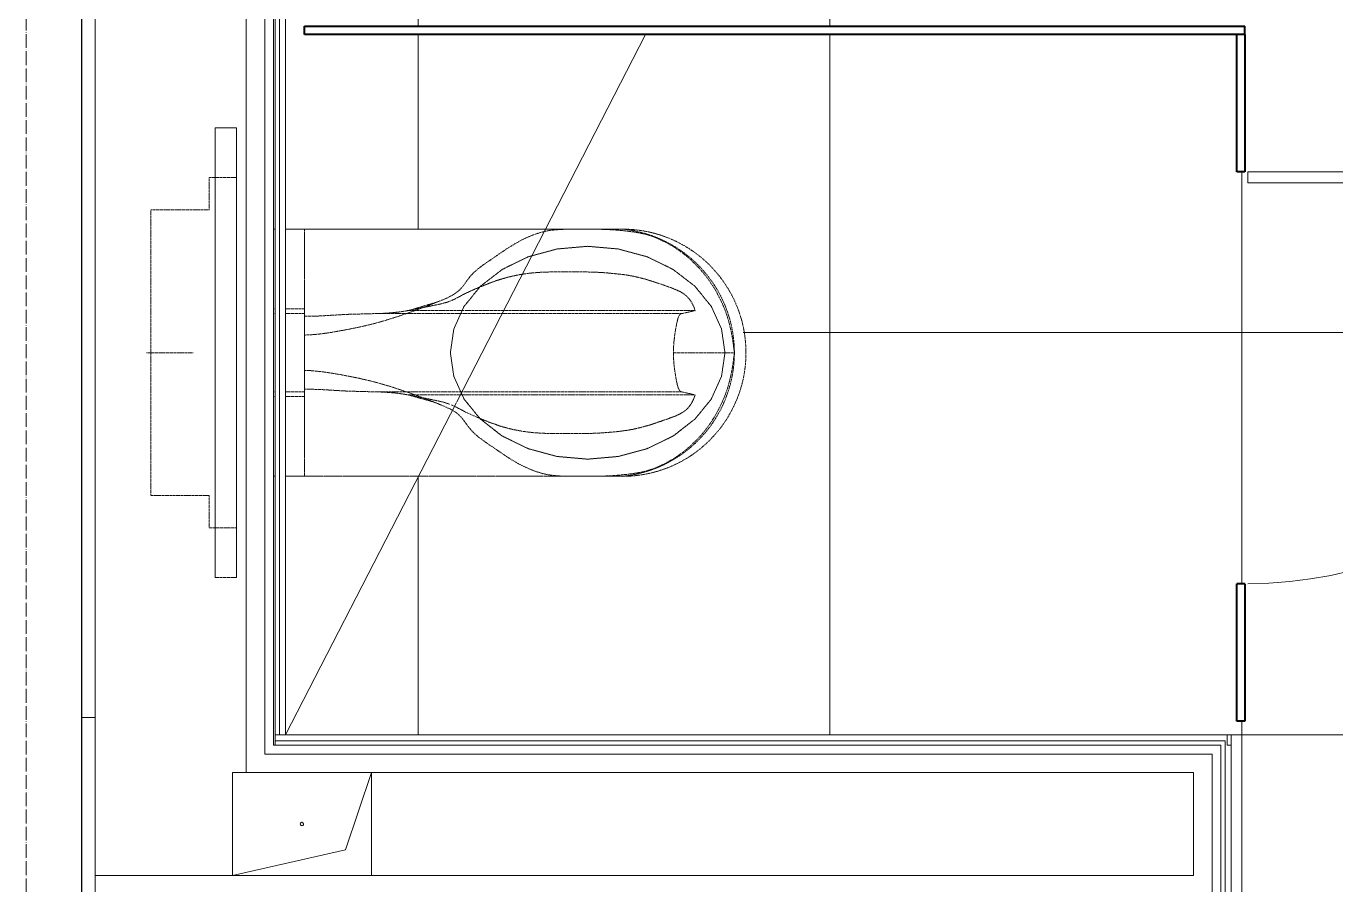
# Model space of a CAD drawing. Header units: millimetres. Extents: x -10915 to 60194, y -32941 to 46712.
# Drawn here: x 7150 to 9057, y 14752 to 16002 of the extents above; entities that cross this region are included whole.
import ezdxf

# ---------------------------------------------------------------- set-up
doc = ezdxf.new("R2010")
doc.units = ezdxf.units.MM
doc.linetypes.add('200_ШТРИХ_ш1п0_6_', pattern=[1.6, 1, -0.6])
doc.linetypes.add('ADSK_Линия сетки', pattern=[25, 20, -2.5, 0, -2.5])
for name, color, linetype, lineweight in [('Двери', 7, 'Continuous', 9), ('Двери открывание', 7, 'Continuous', 9), ('Обобщенные модели', 7, 'Continuous', 18), ('Оси', 7, 'Continuous', 9), ('Перекрытие', 7, 'Continuous', 18), ('Перекрытие штриховка', 7, 'Continuous', 18), ('Сантехника', 7, 'Continuous', 18), ('Стены несущие', 7, 'Continuous', 30), ('Стены отделка', 7, 'Continuous', 30), ('Стены штриховка', 7, 'Continuous', 9)]:
    doc.layers.add(name, color=color, linetype=linetype, lineweight=lineweight)

# ---------------------------------------------------------------- blocks, each defined once
blk = doc.blocks.new('131_Сантехническая перегородка - СП-3 4-3867706-План полов 2-го этажа')
at = {"layer": 'Обобщенные модели', "lineweight": 40}
for p, q in [((0, 8), (1370, 8)), ((0, -4), (0, 8)), ((1370, -4), (1370, 8)), ((1370, -4), (0, -4))]:
    blk.add_line(p, q, dxfattribs=at)
blk = doc.blocks.new('SND_Унитаз_Jika_Olymp_с_инсталяцией - Унитаз_ выпуск прямой_ установка на пол_693х360х360_ PN30_12_ ХВ резьба HP DN15_ К гл_ кон П DN100-V3-План полов 2-го этажа')
at = {"layer": 'Сантехника', "linetype": '200_ШТРИХ_ш1п0_6_'}
for p, q in [((0, -61.7), (0, 6.3)), ((-208, 0), (-208, -85)), ((208, 0), (-208, 0)), ((208, -85), (208, 0)), ((-327.5, -94), (327.5, -94)), ((-327.5, -125), (-327.5, -94)), ((-255, -85), (-255, -125)), ((-208, -85), (-255, -85)), ((255, -85), (208, -85)), ((255, -125), (255, -85)), ((327.5, -94), (327.5, -125)), ((327.5, -125), (-327.5, -125)), ((-255, -125), (255, -125)), ((-180, -179), (-180, -181.4)), ((-180, -181.4), (-180, -179)), ((180, -181.4), (180, -179)), ((180, -179), (180, -181.4)), ((-180, -196.4), (-180, -687.1)), ((-180, -224), (-180, -196.4)), ((180, -687.1), (180, -196.4)), ((180, -196.4), (180, -224)), ((180, -224), (-180, -224))]:
    blk.add_line(p, q, dxfattribs=at)
at = {"layer": 'Сантехника', "color": 251, "linetype": '200_ШТРИХ_ш1п0_6_', "true_color": 0x666666}
for p, q in [((327.5, -94), (-327.5, -94)), ((-327.5, -125), (-327.5, -94)), ((327.5, -125), (327.5, -94)), ((-327.5, -125), (327.5, -125)), ((-180, -687.1), (-180, -224)), ((180, -224), (180, -687.1)), ((-61.3, -375.6), (-61.3, -374.1)), ((61.3, -375.6), (61.3, -374.1)), ((-61.3, -455.4), (-61.3, -453.6)), ((-61.3, -792.9), (-61.3, -456.3)), ((-57, -773.7), (-57, -451.7)), ((57, -451.7), (57, -773.7)), ((61.3, -456.3), (61.3, -453.6)), ((61.3, -792.9), (61.3, -457.2)), ((0, -836.5), (0, -761.4))]:
    blk.add_line(p, q, dxfattribs=at)
at = {"layer": 'Сантехника', "color": 253, "linetype": '200_ШТРИХ_ш1п0_6_', "true_color": 0xa3a3a3}
for p, q in [((-180, -181.4), (-180, -179)), ((-63.7, -179), (-63.7, -181.4)), ((-57, -179), (-57, -181.4)), ((57, -179), (57, -181.4)), ((63.7, -179), (63.7, -181.4)), ((180, -179), (180, -181.4)), ((-180, -224), (-180, -196.4)), ((-63.7, -196.4), (-63.7, -224)), ((-57, -196.4), (-57, -224)), ((57, -196.4), (57, -224)), ((63.7, -196.4), (63.7, -224)), ((180, -196.4), (180, -224)), ((-63.7, -224), (-61.3, -224)), ((-61.3, -224), (-57, -224)), ((-57, -224), (-53.6, -224)), ((-53.3, -224), (-25.8, -224)), ((25.8, -224), (-25.8, -224)), ((53.3, -224), (25.8, -224)), ((53.6, -224), (57, -224)), ((57, -224), (61.3, -224)), ((61.3, -224), (63.7, -224)), ((57, -330.9), (57, -368)), ((-57, -451.7), (-57, -348.1)), ((-61.3, -453.6), (-61.3, -375.6)), ((57, -368.7), (57, -451.7)), ((61.3, -453.6), (61.3, -375.6))]:
    blk.add_line(p, q, dxfattribs=at)
at = {"layer": 'Сантехника', "color": 9, "linetype": '200_ШТРИХ_ш1п0_6_', "true_color": 0xc7c7c7}
for p, q in [((-53.6, -224), (53.6, -224)), ((-48, -224), (-53.3, -224)), ((-37.8, -224), (-46.9, -224)), ((-26.5, -224), (-36.8, -224)), ((0, -224), (-25.8, -224)), ((25.8, -224), (0, -224)), ((36.8, -224), (26.5, -224)), ((46.9, -224), (37.8, -224)), ((53.3, -224), (48, -224)), ((-57, -348.1), (-57, -330.9))]:
    blk.add_line(p, q, dxfattribs=at)
at = {"layer": 'Сантехника', "color": 254, "linetype": '200_ШТРИХ_ш1п0_6_', "true_color": 0xdddddd}
blk.add_line((0, -850.2), (0, -836.5), dxfattribs=at)
at = {"layer": 'Сантехника', "linetype": '200_ШТРИХ_ш1п0_6_', "flags": 128}
for points in [[(-61.7, -376.2), (-71.7, -411.6), (-75, -420.3)], [(75, -420.3), (62.3, -378.9), (61.7, -376.2)], [(0, -836.5), (-34.5, -831.5), (-67.3, -816.7), (-96.6, -792.9), (-121.2, -761.2), (-139.7, -723.3), (-151.1, -681), (-155, -636.5), (-151.1, -592), (-139.7, -549.7), (-121.2, -511.8), (-96.6, -480.1), (-67.3, -456.3), (-34.5, -441.5), (0, -436.5)], [(0, -436.5), (34.5, -441.5), (67.3, -456.3), (96.6, -480.1), (121.2, -511.8), (139.7, -549.7), (151.1, -592), (155, -636.5), (151.1, -681), (139.7, -723.3), (121.2, -761.2), (96.6, -792.9), (67.3, -816.7), (34.5, -831.5), (0, -836.5)]]:
    blk.add_lwpolyline(points, dxfattribs=at)
at = {"layer": 'Сантехника', "color": 251, "linetype": '200_ШТРИХ_ш1п0_6_', "true_color": 0x666666, "flags": 128}
for points in [[(0, -436.5), (-34.5, -441.5), (-67.3, -456.3), (-96.6, -480.1), (-121.2, -511.8), (-139.7, -549.7), (-151.1, -592), (-155, -636.5), (-151.1, -681), (-139.7, -723.3), (-121.2, -761.2), (-96.6, -792.9), (-67.3, -816.7), (-34.5, -831.5), (0, -836.5)], [(0, -836.5), (-34.5, -831.5), (-67.3, -816.7), (-96.6, -792.9), (-121.2, -761.2), (-139.7, -723.3), (-151.1, -681), (-155, -636.5), (-151.1, -592), (-139.7, -549.7), (-121.2, -511.8), (-96.6, -480.1), (-67.3, -456.3), (-34.5, -441.5), (0, -436.5)], [(0, -836.5), (34.5, -831.5), (67.3, -816.7), (96.6, -792.9), (121.2, -761.2), (139.7, -723.3), (151.1, -681), (155, -636.5), (151.1, -592), (139.7, -549.7), (121.2, -511.8), (96.6, -480.1), (67.3, -456.3), (34.5, -441.5), (0, -436.5)], [(0, -436.5), (34.5, -441.5), (67.3, -456.3), (96.6, -480.1), (121.2, -511.8), (139.7, -549.7), (151.1, -592), (155, -636.5), (151.1, -681), (139.7, -723.3), (121.2, -761.2), (96.6, -792.9), (67.3, -816.7), (34.5, -831.5), (0, -836.5)], [(-61.3, -792.9), (-59.2, -783.4), (-57, -773.7)], [(57, -773.7), (59.2, -783.4), (61.3, -792.9)]]:
    blk.add_lwpolyline(points, dxfattribs=at)
at = {"layer": 'Сантехника', "color": 253, "linetype": '200_ШТРИХ_ш1п0_6_', "true_color": 0xa3a3a3, "flags": 128}
for points in [[(0, -436.5), (-34.5, -441.5), (-67.3, -456.3), (-96.6, -480.1), (-121.2, -511.8), (-139.7, -549.7), (-151.1, -592), (-155, -636.5), (-151.1, -681), (-139.7, -723.3), (-121.2, -761.2), (-96.6, -792.9), (-67.3, -816.7), (-34.5, -831.5), (0, -836.5)], [(0, -836.5), (34.5, -831.5), (67.3, -816.7), (96.6, -792.9), (121.2, -761.2), (139.7, -723.3), (151.1, -681), (155, -636.5), (151.1, -592), (139.7, -549.7), (121.2, -511.8), (96.6, -480.1), (67.3, -456.3), (34.5, -441.5), (0, -436.5)]]:
    blk.add_lwpolyline(points, dxfattribs=at)
at = {"layer": 'Сантехника', "linetype": '200_ШТРИХ_ш1п0_6_'}
blk.add_arc((0, -687.1), 180, 180, 360, dxfattribs=at)
at = {"layer": 'Сантехника', "color": 251, "linetype": '200_ШТРИХ_ш1п0_6_', "true_color": 0x666666}
for start, end in [(185.6382, 300.8557), (300.9572, 354.3618)]:
    blk.add_arc((0, -669.3), 180.9, start, end, dxfattribs=at)
at = {"layer": 'Сантехника', "color": 253, "linetype": '200_ШТРИХ_ш1п0_6_', "true_color": 0xa3a3a3}
for points in [[(-180, -224), (-179.3, -224), (-178.6, -224), (-177.7, -224)], [(-176.6, -224), (-176, -224), (-175.4, -224), (-174.7, -224)], [(-174.6, -224), (-173.6, -224), (-172.5, -224), (-171.4, -224)], [(-152.6, -224), (-150.5, -224), (-148.3, -224), (-145.7, -224)], [(-145.4, -224), (-138.7, -224), (-130.1, -224), (-117.4, -224)], [(145.7, -224), (148.3, -224), (150.5, -224), (152.6, -224)], [(171.4, -224), (172.5, -224), (173.6, -224), (174.6, -224)], [(174.7, -224), (175.4, -224), (176, -224), (176.6, -224)], [(177.7, -224), (178.6, -224), (179.3, -224), (180, -224)], [(-61.3, -374.1), (-61.9, -376.9), (-62.4, -379.8), (-63, -382.7)], [(62.9, -382.4), (62.4, -379.5), (61.8, -376.7), (61.3, -374.1)], [(-63.2, -383.7), (-63.6, -385.6), (-64, -387.6), (-64.4, -389.6)]]:
    blk.add_open_spline(points, degree=3, dxfattribs=at)
for points, knots in [([(-171.3, -224), (-169.6, -224), (-162.8, -224), (-157.6, -224), (-152.9, -224), (-152.8, -224)], [0.0610774, 0.0610774, 0.0610774, 0.0610774, 0.0919515, 0.1789595, 0.1802088, 0.1802088, 0.1802088, 0.1802088]), ([(-117.4, -224), (-116.1, -224), (-95.2, -224), (-63.7, -224), (-63.7, -224)], [0.3223555, 0.3223555, 0.3223555, 0.3223555, 0.3327462, 0.4835333, 0.4835333, 0.4835333, 0.4835333]), ([(63.7, -224), (63.7, -224), (115, -224), (138, -224), (145.4, -224)], [0, 0, 0, 0, 0.1507871, 0.2619139, 0.2619139, 0.2619139, 0.2619139]), ([(152.8, -224), (152.9, -224), (157.6, -224), (162.8, -224), (169.6, -224), (171.3, -224)], [0.3033245, 0.3033245, 0.3033245, 0.3033245, 0.3045737, 0.3915817, 0.4224559, 0.4224559, 0.4224559, 0.4224559]), ([(-64.4, -389.8), (-64.5, -390.3), (-65.2, -393.7), (-66.4, -400), (-68.6, -411), (-70.7, -421.2), (-73.1, -430.1), (-74.5, -434.3), (-75.2, -436.2)], [0.0325818, 0.0325818, 0.0325818, 0.0325818, 0.0357143, 0.0535714, 0.0714286, 0.1071429, 0.125, 0.1410134, 0.1410134, 0.1410134, 0.1410134]), ([(64.3, -389.1), (64.2, -388.5), (63.7, -386.4), (63.3, -384.3), (63, -382.8)], [0.96470665, 0.96470665, 0.96470665, 0.96470665, 0.96875, 0.97881568, 0.97881568, 0.97881568, 0.97881568]), ([(95.6, -479.3), (93.8, -474.9), (91, -468.2), (86.9, -459.6), (83.8, -453.5), (80.5, -447.5), (77.4, -441.4), (74.7, -435.1), (72.7, -428.8), (71.1, -422.5), (69.6, -415.7), (68.2, -408.7), (66.4, -399.8), (65.1, -393.3), (64.3, -389.2)], [0.7504978, 0.7504978, 0.7504978, 0.7504978, 0.78125, 0.796875, 0.8125, 0.828125, 0.84375, 0.859375, 0.875, 0.890625, 0.90625, 0.921875, 0.9375, 0.9643126, 0.9643126, 0.9643126, 0.9643126]), ([(-75.9, -437.9), (-76.7, -439.7), (-78.5, -443.7), (-81.9, -450.1), (-85.7, -457.2), (-89.3, -464.7), (-92.5, -471.9), (-94.6, -476.7), (-95.5, -479)], [0.145721, 0.145721, 0.145721, 0.145721, 0.1607143, 0.1785714, 0.1964286, 0.2142857, 0.2321429, 0.2490928, 0.2490928, 0.2490928, 0.2490928])]:
    blk.add_open_spline(points, degree=3, knots=knots, dxfattribs=at)
at = {"layer": 'Сантехника', "color": 251, "linetype": '200_ШТРИХ_ш1п0_6_', "true_color": 0x666666}
for points, knots in [([(-53.3, -224), (-53.2, -227), (-53.2, -231.6), (-53.3, -237.7), (-53.4, -242.2), (-53.6, -246.8), (-53.8, -251.4), (-54.1, -255.9), (-54.3, -259.7), (-54.5, -262.7), (-54.7, -265.7), (-54.9, -269.4), (-55.2, -273.8), (-55.5, -278.3), (-55.7, -282.8), (-55.9, -287.3), (-56, -291.1), (-56.1, -294.1), (-56.2, -296.4), (-56.2, -298.6), (-56.3, -301.6), (-56.4, -305.4), (-56.5, -309.1), (-56.5, -312), (-56.6, -314.2), (-56.7, -316.4), (-56.8, -319.2), (-56.9, -324.1), (-57, -328.2), (-57, -330.9)], [-1, -1, -1, -1, -0.916667, -0.875, -0.833333, -0.791667, -0.75, -0.708333, -0.666667, -0.645833, -0.625, -0.583333, -0.541667, -0.5, -0.458333, -0.416667, -0.375, -0.354167, -0.333333, -0.3125, -0.291667, -0.25, -0.208333, -0.1875, -0.166667, -0.145833, -0.125, -0.083333, 0, 0, 0, 0]), ([(-25.8, -224), (-25.9, -241.7), (-35.3, -298.5), (-43.8, -332.7), (-52.5, -359.1), (-52.7, -359.6)], [0, 0, 0, 0, 0.1396534, 0.3512574, 0.3554649, 0.3554649, 0.3554649, 0.3554649]), ([(52.7, -359.6), (52.5, -359.1), (43.8, -332.7), (35.3, -298.5), (25.9, -241.7), (25.8, -224)], [1.9415219, 1.9415219, 1.9415219, 1.9415219, 1.9457294, 2.1573334, 2.2969868, 2.2969868, 2.2969868, 2.2969868]), ([(57, -330.9), (57, -328.2), (56.9, -324.1), (56.8, -319.2), (56.7, -316.4), (56.6, -314.2), (56.5, -312), (56.5, -309.1), (56.4, -305.4), (56.3, -301.6), (56.2, -298.6), (56.2, -296.4), (56.1, -294.1), (56, -291.1), (55.9, -287.3), (55.7, -282.8), (55.5, -278.3), (55.2, -273.8), (54.9, -269.4), (54.7, -265.7), (54.5, -262.7), (54.4, -260.5), (54.3, -258.2), (54.1, -255.2), (53.8, -251.4), (53.6, -246.8), (53.4, -242.2), (53.3, -237.7), (53.2, -231.6), (53.2, -227), (53.3, -224)], [-1, -1, -1, -1, -0.916667, -0.875, -0.854167, -0.833333, -0.8125, -0.791667, -0.75, -0.708333, -0.6875, -0.666667, -0.645833, -0.625, -0.583333, -0.541667, -0.5, -0.458333, -0.416667, -0.375, -0.354167, -0.333333, -0.3125, -0.291667, -0.25, -0.208333, -0.166667, -0.125, -0.083333, 0, 0, 0, 0]), ([(-57, -330.9), (-57.1, -333.5), (-57.3, -337.1), (-57.5, -341.5), (-57.7, -344.6), (-57.9, -347.4), (-58.1, -349.9), (-58.3, -352.3), (-58.5, -354.1), (-58.6, -355.6), (-58.8, -357), (-59, -358.6), (-59.2, -360.5), (-59.4, -362.2), (-59.7, -364), (-60, -366.1), (-60.5, -369.6), (-61, -372.4), (-61.3, -374.1)], [-1, -1, -1, -1, -0.9, -0.85, -0.8, -0.75, -0.7, -0.65, -0.6, -0.575, -0.55, -0.5, -0.45, -0.4, -0.35, -0.3, -0.2, 0, 0, 0, 0]), ([(61.3, -374.1), (61, -372.4), (60.5, -369.6), (60, -366.1), (59.7, -364), (59.4, -362.2), (59.2, -360.5), (59, -358.6), (58.8, -357), (58.6, -355.6), (58.5, -354.5), (58.4, -353.4), (58.3, -351.9), (58.1, -349.9), (57.9, -347.4), (57.7, -344.6), (57.5, -341.5), (57.3, -337.1), (57.1, -333.5), (57, -330.9)], [-1, -1, -1, -1, -0.8, -0.7, -0.65, -0.6, -0.55, -0.5, -0.45, -0.425, -0.4, -0.375, -0.35, -0.3, -0.25, -0.2, -0.15, -0.1, 0, 0, 0, 0]), ([(-52.9, -360.3), (-59.9, -381.5), (-77.2, -427.9), (-89.3, -451.4), (-117, -467.4), (-138.4, -500.1), (-160.9, -531.7), (-176.2, -566.8), (-180, -593), (-180, -628.9), (-180, -671.5), (-174.6, -716.7), (-166.6, -739.7), (-156.2, -759.4), (-148.3, -770.5), (-146.6, -772.8)], [0.357309, 0.357309, 0.357309, 0.357309, 0.529127, 0.684675, 0.791639, 0.91181, 1.038821, 1.152104, 1.26214, 1.376925, 1.512555, 1.635622, 1.747132, 1.856521, 1.884591, 1.884591, 1.884591, 1.884591]), ([(146.6, -772.8), (148.3, -770.5), (156.2, -759.4), (166.6, -739.7), (174.6, -716.7), (180, -671.5), (180, -628.9), (180, -593), (176.2, -566.8), (160.9, -531.7), (138.4, -500.1), (117, -467.4), (89.3, -451.4), (77.2, -427.9), (59.9, -381.5), (52.9, -360.3)], [0.412396, 0.412396, 0.412396, 0.412396, 0.440465, 0.549855, 0.661365, 0.784431, 0.920061, 1.034847, 1.144883, 1.258166, 1.385176, 1.505348, 1.612311, 1.767859, 1.939678, 1.939678, 1.939678, 1.939678]), ([(-96, -480.2), (-97.9, -484.8), (-100.8, -491.8), (-104.3, -501.6), (-106.8, -509.1), (-109.1, -516.8), (-111.1, -524.7), (-112.8, -532.6), (-114.7, -543), (-116.4, -556.1), (-117.3, -569.9), (-117.6, -580.1), (-117.7, -584.9), (-117.7, -587.2)], [0.2518112, 0.2518112, 0.2518112, 0.2518112, 0.2857143, 0.3035714, 0.3214286, 0.3392857, 0.3571429, 0.375, 0.3928571, 0.4285714, 0.4642857, 0.4821429, 0.4984632, 0.4984632, 0.4984632, 0.4984632]), ([(93.1, -761.9), (93.4, -761.2), (94.5, -758.3), (97.2, -750.8), (101.1, -739.7), (105.5, -726.3), (108.7, -714.8), (110.8, -705.9), (112.1, -699.4), (113.2, -693), (114.1, -686.2), (114.9, -679), (115.6, -671.8), (116.2, -664.9), (116.7, -658.4), (117.1, -651.7), (117.4, -644.5), (117.6, -637.2), (117.7, -630), (117.8, -622.9), (117.8, -613.3), (117.8, -603.6), (117.8, -594.4), (117.8, -587.8), (117.6, -581.2), (117.4, -572.1), (116.7, -560.2), (115.5, -548.8), (114, -539.6), (112.8, -532.6), (111.3, -525.6), (109.6, -518.8), (107.7, -512.2), (105.7, -505.6), (103.4, -499.1), (101, -492.6), (98.5, -486.4), (96.8, -482.2), (96, -480.2)], [0.1047353, 0.1047353, 0.1047353, 0.1047353, 0.109375, 0.125, 0.15625, 0.1875, 0.21875, 0.234375, 0.25, 0.265625, 0.28125, 0.296875, 0.3125, 0.328125, 0.34375, 0.359375, 0.375, 0.390625, 0.40625, 0.421875, 0.4375, 0.46875, 0.484375, 0.5, 0.515625, 0.53125, 0.5625, 0.59375, 0.609375, 0.625, 0.640625, 0.65625, 0.671875, 0.6875, 0.703125, 0.71875, 0.734375, 0.7483046, 0.7483046, 0.7483046, 0.7483046]), ([(-117.7, -587.8), (-117.8, -590.3), (-117.8, -595.3), (-117.8, -605.7), (-117.8, -619.6), (-117.7, -633.5), (-117.4, -644.5), (-117, -652.7), (-116.5, -660.4), (-116, -667.8), (-115.3, -675.6), (-114.4, -683.5), (-113.4, -691.6), (-112.1, -699.6), (-110.5, -707.3), (-108.6, -714.9), (-106.6, -722.2), (-104.3, -729.7), (-101.8, -737.4), (-99.1, -745.3), (-96.3, -753.4), (-93.4, -761.2), (-90.4, -768.6), (-86.8, -775.2), (-82.4, -780.9), (-76.8, -785.9), (-70, -789.9), (-64.6, -792), (-61.7, -792.9)], [0.5, 0.5, 0.5, 0.5, 0.5178571, 0.5357143, 0.5714286, 0.6071429, 0.625, 0.6428571, 0.6607143, 0.6785714, 0.6964286, 0.7142857, 0.7321429, 0.75, 0.7678571, 0.7857143, 0.8035714, 0.8214286, 0.8392857, 0.8571429, 0.875, 0.8928571, 0.9107143, 0.9285714, 0.9464286, 0.9642857, 0.9821429, 0.9992765, 0.9992765, 0.9992765, 0.9992765]), ([(-57, -773.7), (-57, -772.6), (-56.1, -770.8), (-51.9, -768.6), (-45.1, -766.7), (-37.5, -765.2), (-30.6, -764), (-25, -763.2), (-19, -762.5), (-10.8, -761.7), (-4.3, -761.5), (0, -761.4)], [-1, -1, -1, -1, -0.857143, -0.714286, -0.571429, -0.428571, -0.357143, -0.285714, -0.214286, -0.142857, 0, 0, 0, 0]), ([(0, -761.4), (4.3, -761.5), (10.8, -761.7), (19, -762.5), (25, -763.2), (30.6, -764), (37.5, -765.2), (45.1, -766.7), (51.8, -768.6), (54.5, -770), (55.5, -770.7)], [-1, -1, -1, -1, -0.8571429, -0.7857143, -0.7142857, -0.6428571, -0.5714286, -0.4285714, -0.2857143, -0.1501056, -0.1501056, -0.1501056, -0.1501056]), ([(61.7, -792.9), (64.1, -792.2), (68.8, -790.4), (75, -787.1), (80.3, -783), (84.6, -778.3), (88.2, -772.8), (90.9, -767.3), (92.4, -763.8), (92.9, -762.4)], [0.000766, 0.000766, 0.000766, 0.000766, 0.015625, 0.03125, 0.046875, 0.0625, 0.078125, 0.09375, 0.1035629, 0.1035629, 0.1035629, 0.1035629]), ([(-145.9, -773.8), (-139.4, -782.4), (-120.9, -803.2), (-96.8, -820.1), (-79.2, -828.9)], [1.8886336, 1.8886336, 1.8886336, 1.8886336, 1.9948194, 2.1438543, 2.1438543, 2.1438543, 2.1438543]), ([(93, -821.4), (104.4, -814.5), (123.8, -799.8), (139.4, -782.4), (145.9, -773.8)], [0.1943976, 0.1943976, 0.1943976, 0.1943976, 0.3021674, 0.4083532, 0.4083532, 0.4083532, 0.4083532]), ([(-78.3, -829.4), (-78, -829.5), (-60, -838.4), (-38.3, -846.1), (0, -850.2)], [2.1463883, 2.1463883, 2.1463883, 2.1463883, 2.148663, 2.2969868, 2.2969868, 2.2969868, 2.2969868]), ([(0, -850.2), (38.3, -846.1), (60, -838.4), (78, -829.5), (78.3, -829.4)], [0, 0, 0, 0, 0.1483237, 0.1505985, 0.1505985, 0.1505985, 0.1505985])]:
    blk.add_open_spline(points, degree=3, knots=knots, dxfattribs=at)
for points in [[(55.6, -770.9), (56.5, -771.7), (57, -772.6), (57, -773.7)], [(79.2, -828.9), (83.9, -826.6), (88.3, -824.2), (92.5, -821.7)]]:
    blk.add_open_spline(points, degree=3, dxfattribs=at)
blk = doc.blocks.new('131_Сантехническая перегородка_Дверь - СД-1-3905256-План полов 2-го этажа')
at = {"layer": 'Двери'}
for p, q in [((784, -8), (800, -8)), ((784, -8), (784, -608)), ((800, -8), (800, -608)), ((784, -608), (800, -608))]:
    blk.add_line(p, q, dxfattribs=at)
at = {"layer": 'Двери открывание'}
blk.add_arc((800, -8), 600, 180, 270, dxfattribs=at)
at = {"layer": 'Обобщенные модели', "lineweight": 40}
for p, q in [((0, 8), (200, 8)), ((0, -4), (0, 8)), ((200, -4), (200, 8)), ((800, 8), (1000, 8)), ((800, -4), (800, 8)), ((1000, -4), (1000, 8)), ((200, -4), (0, -4)), ((1000, -4), (800, -4))]:
    blk.add_line(p, q, dxfattribs=at)
blk = doc.blocks.new('GM_Отверстие прямоугольное _в плите_ - Отверстие-1433035-План полов 2-го этажа')
at = {"layer": 'Обобщенные модели'}
for p, q in [((-101.2, -75), (-101.2, 75)), ((-101.2, 75), (-101.2, -75)), ((-63.7, 37.5), (101.2, 75)), ((101.2, 75), (101.2, -75)), ((101.2, -75), (101.2, 75)), ((-101.2, -75), (-63.7, 37.5)), ((101.2, -75), (81.2, -75)), ((81.2, -75), (101.2, -75))]:
    blk.add_line(p, q, dxfattribs=at)
for start, end in [(360, 180), (180, 360), (60, 165), (300, 360), (195, 270)]:
    blk.add_arc((0, 0), 2.5, start, end, dxfattribs=at)

msp = doc.modelspace()

# ---------------------------------------------------------------- hatches: boundary and pattern name
at = {"layer": 'Перекрытие штриховка', "lineweight": 9, "true_color": 0x787878}
h = msp.add_hatch(dxfattribs=at)
h.set_pattern_fill('FP_47', color=8, style=0, pattern_type=2)
h.set_pattern_definition([(270, (6520, 16155.8), (599.99, 4e-14), []), (0, (6520, 16155.8), (0, 600), [])])
h.paths.add_polyline_path([(7527.388, 14970.09), (7720.956, 15346.525), (7527.388, 15346.525), (7527.388, 15016.986)])
h.paths.add_polyline_path([(7527.388, 15706.525), (7906.073, 15706.525), (8051.886, 15990.09), (7555, 15990.09), (7555, 16002.09), (8058.056, 16002.09), (8572.269, 17002.09), (7555, 17002.09), (7555, 17014.09), (8578.44, 17014.09), (9025, 17882.525), (9025, 18032.525), (8924.865, 18170.931), (8924.865, 18026.09), (8923, 18026.09), (8923, 18014.09), (8925, 18014.09), (8925, 17814.09), (8913, 17814.09), (8913, 18014.09), (7553, 18014.09), (7553, 18026.09), (8912.865, 18026.09), (8912.865, 18187.517), (8306.171, 19026.09), (7554.865, 19026.09), (7554.865, 19038.09), (8297.49, 19038.09), (8124.916, 19276.622), (8080.754, 19258.554), (8028.888, 19252.525), (7527.388, 19252.525), (7527.388, 18762.525), (8018.077, 18762.525), (8064.664, 18756.392), (8108.077, 18738.41), (8145.356, 18709.804), (8173.961, 18672.525), (8192.34, 18626.099), (8198.077, 18582.525), (8191.944, 18535.937), (8173.961, 18492.525), (8145.356, 18455.246), (8108.077, 18426.64), (8063.87, 18408.554), (8012.004, 18402.525), (7527.388, 18402.525), (7527.388, 17722.525), (8018.077, 17722.525), (8064.664, 17716.392), (8108.077, 17698.41), (8145.356, 17669.804), (8173.961, 17632.525), (8192.34, 17586.099), (8198.077, 17542.525), (8191.944, 17495.937), (8173.961, 17452.525), (8145.356, 17415.246), (8108.077, 17386.64), (8063.87, 17368.554), (8012.004, 17362.525), (7527.388, 17362.525), (7527.388, 16714.525), (8018.077, 16714.525), (8064.664, 16708.392), (8108.077, 16690.41), (8145.356, 16661.804), (8175.06, 16621.874), (8192.34, 16578.099), (8198.077, 16534.525), (8191.944, 16487.937), (8173.961, 16444.525), (8145.356, 16407.246), (8108.077, 16378.64), (8063.87, 16360.554), (8012.004, 16354.525), (7527.388, 16354.525), (7527.388, 15819.43)])
h.paths.add_polyline_path([(7784.384, 19612.525), (7881.895, 19612.525), (7565.733, 20049.525), (7529.888, 20049.525), (7529.888, 20082.525), (7527.388, 20082.292), (7527.388, 19612.525), (7699.016, 19612.525)])
h = msp.add_hatch(dxfattribs=at)
h.set_pattern_fill('FP_45', color=8, style=0, pattern_type=2)
h.set_pattern_definition([(270, (5320, 16155.8), (600, 4e-14), []), (0, (5320, 16155.8), (0, 599.996), [])])
h.paths.add_polyline_path([(7527.388, 14970.09), (10102, 14970.09), (10102, 15182.698), (9175, 17882.525), (9025, 17882.525), (8578.44, 17014.09), (8913, 17014.09), (8913, 17214.09), (8925, 17214.09), (8925, 16802.09), (8913, 16802.09), (8913, 17002.09), (8572.269, 17002.09), (8058.056, 16002.09), (8913, 16002.09), (8913, 16202.09), (8925, 16202.09), (8925, 15790.09), (8913, 15790.09), (8913, 15990.09), (8051.886, 15990.09), (7906.073, 15706.525), (8018.077, 15706.525), (8064.664, 15700.392), (8108.077, 15682.41), (8145.356, 15653.804), (8173.961, 15616.525), (8192.34, 15570.099), (8198.077, 15526.525), (8191.944, 15479.937), (8173.961, 15436.525), (8145.356, 15399.246), (8108.077, 15370.64), (8063.87, 15352.554), (8012.004, 15346.525), (7720.956, 15346.525), (7551.503, 15016.986)])
h.paths.add_polyline_path([(8913, 14990.09), (8914.065, 15190.09), (8925, 15190.09), (8925, 14990.09)])
h = msp.add_hatch(dxfattribs=at)
h.set_pattern_fill('FP_50', color=8, style=0, pattern_type=2)
h.set_pattern_definition([(270, (5320, 16283.26), (600, 4e-14), []), (0, (5320, 16283.26), (0, 600), [])])
h.paths.add_polyline_path([(10005.371, 12249.078), (10065, 12249.078), (10065, 12288.264), (10016, 12288.264), (10016, 12294.764), (9999.5, 12294.764), (9999.5, 12321.764), (9988, 12321.764), (9988, 12328.264), (10065, 12328.264), (10065, 12628.264), (10075, 12628.264), (10075, 12701.264), (10102, 12701.264), (10102, 14970.09), (8905, 14970.09), (8905, 14710.105), (7422, 14710.105), (7422, 14635.679), (7437.295, 14653.879), (7453.934, 14667.396), (7476.664, 14679.832), (7502.597, 14689.073), (7532.574, 14694.884), (7575, 14696.685), (7600, 14696.685), (7651.18, 14690.918), (7701.058, 14673.113), (7743.403, 14646.506), (7779.821, 14610.088), (7807.223, 14566.478), (7824.233, 14517.865), (7830, 14466.685), (7828.873, 12916.685), (7824.233, 12875.505), (7807.223, 12826.892), (7779.821, 12783.282), (7743.403, 12746.864), (7699.016, 12719.19), (7651.18, 12702.451), (7650.943, 12701.264), (9045, 12701.264), (9045, 12628.264), (9055, 12628.264), (9055, 12328.264), (9132, 12328.264), (9132, 12321.764), (9120.5, 12321.764), (9120.5, 12294.764), (9104, 12294.764), (9104, 12288.264), (9055, 12288.264), (9055, 12249.078), (9863.127, 12249.078), (9965.452, 12308.155), (9968.702, 12302.526), (9978.731, 12308.155), (9992.371, 12285.014), (10002.121, 12290.644), (10005.162, 12284.894), (9943.127, 12249.078), (9992.162, 12249.078)])
h.paths.add_polyline_path([(7525.605, 12628.264), (8495, 12628.264), (8495, 12668.264), (7422, 12668.264), (7422, 12628.264), (7437.295, 12628.264)])
h.paths.add_polyline_path([(10117.5, 12668.264), (10135, 12668.264), (10135, 12685.764), (10117.5, 12685.764), (10117.5, 12683.264)])
h.paths.add_polyline_path([(7517.593, 12701.264), (7502.597, 12704.297), (7476.664, 12713.538), (7453.934, 12725.974), (7435.28, 12741.128), (7422, 12757.691), (7422, 12701.264), (7502.597, 12701.264)])

# ---------------------------------------------------------------- linework, layer by layer
at = {"layer": 'Оси', "linetype": 'ADSK_Линия сетки'}
msp.add_line((7149.565, -5289.091), (7149.565, 21857.733), dxfattribs=at)
at = {"layer": 'Перекрытие'}
for p, q in [((8051.886, 15990.09), (7776.768, 15455.064)), ((7776.185, 15453.929), (7527.388, 14970.09)), ((8899, 14970.09), (10102, 14970.09)), ((8905, 14955.09), (8905, 14970.09))]:
    msp.add_line(p, q, dxfattribs=at)
at = {"layer": 'Стены несущие'}
msp.add_line((7230, 20102.525), (7230, 12328.264), dxfattribs=at)
at = {"layer": 'Стены отделка', "lineweight": 9}
for p, q in [((7250, 20082.525), (7250, 12328.264)), ((7470, 20082.525), (7470, 14915.105)), ((7510, 14955.09), (7510, 20082.525)), ((7512.388, 14955.09), (7512.388, 20066.025)), ((7527.388, 20066.025), (7527.388, 14970.09)), ((7230, 14995.105), (7250, 14995.105)), ((7512.388, 14970.09), (8899, 14970.09)), ((8899, 14955.09), (8899, 14970.09)), ((8890, 14955.09), (7510, 14955.09)), ((8890, 14725.105), (8890, 14955.09)), ((8899, 14955.09), (8905, 14955.09)), ((8905, 14955.09), (8905, 14725.105)), ((7470, 14915.105), (7510, 14915.105)), ((7510, 14915.09), (8850, 14915.09)), ((8850, 14915.09), (8850, 14765.105)), ((8850, 14765.105), (7250, 14765.105))]:
    msp.add_line(p, q, dxfattribs=at)
at = {"layer": 'Стены штриховка'}
for p, q in [((7497, 14942.09), (7497, 20082.525)), ((7518.388, 14970.09), (7518.388, 20066.025)), ((8896, 14961.09), (7512.388, 14961.09)), ((8896, 14719.105), (8896, 14961.09)), ((7497, 14942.09), (8877, 14942.09)), ((8877, 14942.09), (8877, 14738.105))]:
    msp.add_line(p, q, dxfattribs=at)

# ---------------------------------------------------------------- block references
at = {"layer": 'Обобщенные модели', "lineweight": 40}
msp.add_blockref('131_Сантехническая перегородка - СП-3 4-3867706-План полов 2-го этажа', (7555, 15994.09), dxfattribs=at)
at = {"layer": 'Обобщенные модели', "lineweight": 40, "rotation": 89.99999999997657}
msp.add_blockref('131_Сантехническая перегородка_Дверь - СД-1-3905256-План полов 2-го этажа', (8921, 14990.09), dxfattribs=at)
at = {"layer": 'Обобщенные модели', "rotation": 180}
msp.add_blockref('GM_Отверстие прямоугольное _в плите_ - Отверстие-1433035-План полов 2-го этажа', (7551.194, 14840.105), dxfattribs=at)
at = {"layer": 'Сантехника', "linetype": '200_ШТРИХ_ш1п0_6_', "rotation": 90.00000000000037}
msp.add_blockref('SND_Унитаз_Jika_Olymp_с_инсталяцией - Унитаз_ выпуск прямой_ установка на пол_693х360х360_ PN30_12_ ХВ резьба HP DN15_ К гл_ кон П DN100-V3-План полов 2-го этажа', (7331, 15526.525), dxfattribs=at)

doc.saveas('drawing.dxf')
